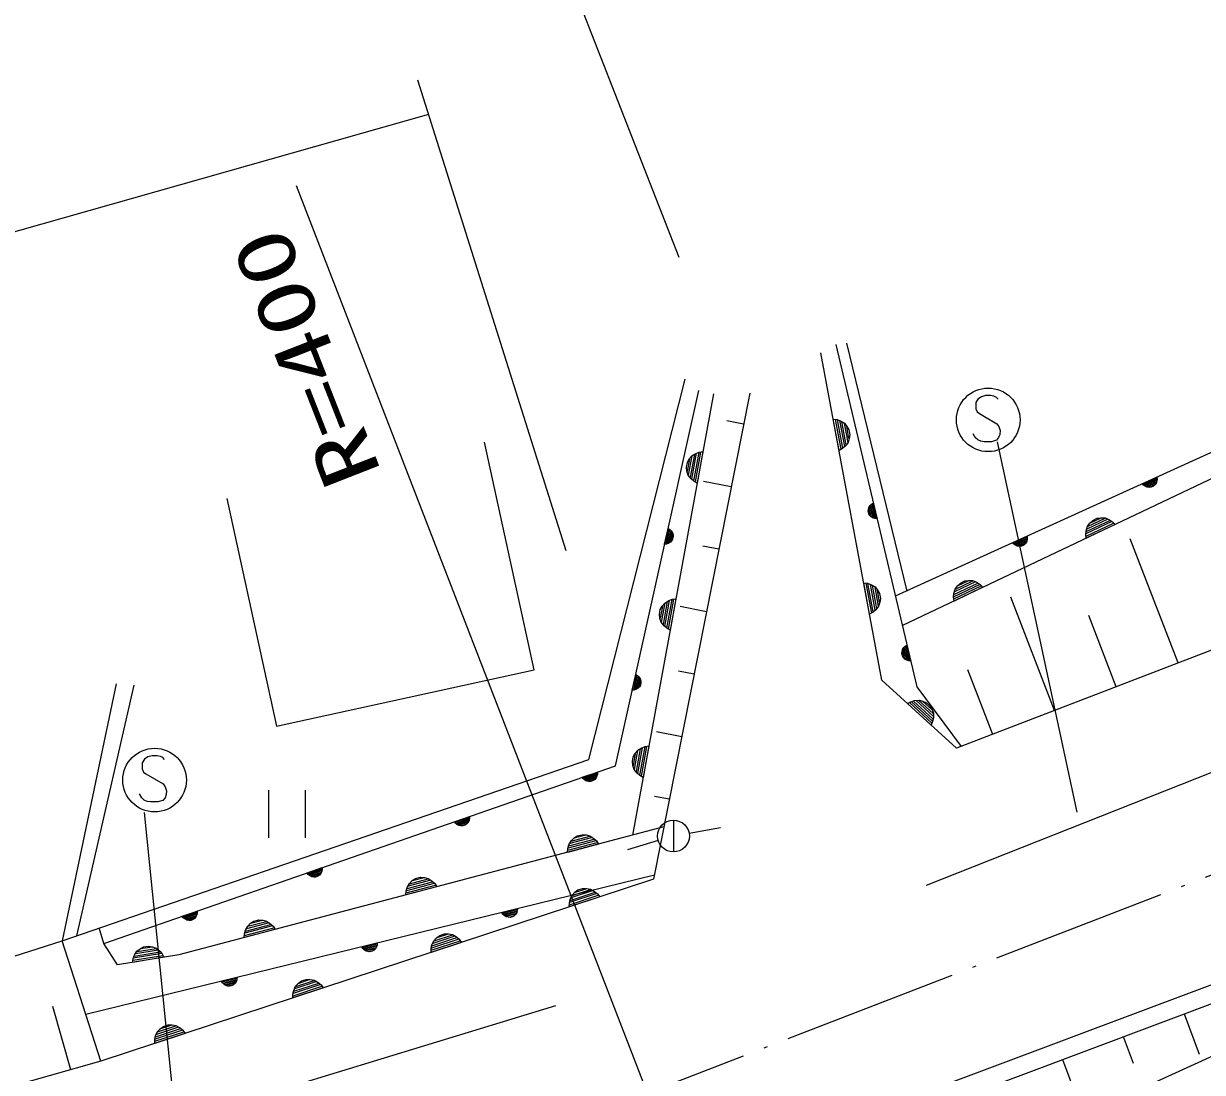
# Model space of a CAD drawing. Units: millimetres, scale not verified. Extents: x -17984 to 622016, y -204319 to 155681.
# Drawn here: x 54612 to 91486, y 39964 to 72787 of the extents above; entities that cross this region are included whole.
import ezdxf
from ezdxf.enums import TextEntityAlignment as Align

# ---------------------------------------------------------------- set-up
doc = ezdxf.new("R2010")
doc.units = ezdxf.units.MM
doc.header["$LTSCALE"] = 1000
doc.linetypes.add('USER1', pattern=[7.000001, 5.508197, -0.688525, 0.114754, -0.688525])
for name, color, linetype, lineweight in [('S-BGD', 1, 'Continuous', 13), ('S-BGD-HTXT', 6, 'Continuous', 13), ('S-BMK', 3, 'USER1', 13)]:
    doc.layers.add(name, color=color, linetype=linetype, lineweight=lineweight)
doc.styles.add('ＭＳ ゴシック', font='')
doc.styles.get('ＭＳ ゴシック').set_extended_font_data('MS Gothic')

msp = doc.modelspace()

# ---------------------------------------------------------------- linework, layer by layer
at = {"layer": 'S-BGD'}
for p, q in [((80014, 62741), (82550, 52028)), ((80351, 62781), (82235, 55028)), ((81463, 52235), (79548, 62482)), ((72288, 49760), (75308, 61663)), ((73130, 49561), (75729, 61307)), ((77330, 61224), (74319, 46012)), ((76197, 61203), (73660, 47386)), ((84400, 60925), (84395, 60810)), ((84465, 61035), (84400, 60925)), ((84575, 61110), (84465, 61035)), ((84705, 61145), (84575, 61110)), ((84860, 61145), (84705, 61145)), ((84965, 61125), (84860, 61145)), ((85040, 61090), (84965, 61125)), ((85095, 61030), (85040, 61090)), ((84395, 60810), (84400, 60735)), ((84400, 60735), (84440, 60635)), ((84440, 60635), (84510, 60580)), ((84510, 60580), (85055, 60265)), ((77136, 60246), (76605, 60351)), ((79935, 60412), (80056, 60394)), ((80119, 59429), (79935, 60412)), ((80001, 60399), (80176, 59465)), ((80056, 60394), (80162, 60355)), ((80233, 59501), (80067, 60386)), ((80136, 60360), (80287, 59552)), ((80162, 60355), (80288, 60279)), ((80340, 59607), (80206, 60323)), ((80279, 60275), (80390, 59680)), ((80288, 60279), (80367, 60182)), ((80430, 59807), (80361, 60174)), ((80367, 60182), (80426, 60074)), ((93704, 60251), (81878, 54866)), ((85055, 60265), (85115, 60175)), ((85115, 60175), (85155, 60050)), ((80439, 59799), (80400, 59680)), ((80426, 60074), (80454, 59921)), ((80454, 59921), (80439, 59799)), ((94508, 59841), (82100, 53949)), ((84380, 59835), (84310, 59950)), ((84460, 59760), (84380, 59835)), ((84555, 59715), (84460, 59760)), ((85040, 59745), (84885, 59700)), ((85110, 59835), (85040, 59745)), ((85145, 59930), (85110, 59835)), ((85155, 60050), (85145, 59930)), ((70588, 52561), (69031, 59689)), ((75627, 58445), (75798, 59379)), ((75638, 59335), (75744, 59376)), ((75864, 59392), (75684, 58409)), ((75744, 59376), (75864, 59392)), ((80225, 59487), (80119, 59429)), ((80310, 59564), (80225, 59487)), ((80400, 59680), (80310, 59564)), ((84655, 59700), (84555, 59715)), ((84885, 59700), (84655, 59700)), ((85063, 59694), (87555, 48112)), ((75347, 58900), (75375, 59053)), ((75439, 59150), (75371, 58784)), ((75375, 59053), (75433, 59161)), ((75412, 58659), (75521, 59255)), ((75433, 59161), (75512, 59259)), ((75594, 59305), (75463, 58589)), ((75512, 59259), (75638, 59335)), ((75515, 58529), (75664, 59338)), ((75732, 59366), (75570, 58481)), ((75363, 58778), (75347, 58900)), ((75402, 58659), (75363, 58778)), ((75492, 58543), (75402, 58659)), ((75578, 58469), (75492, 58543)), ((75684, 58409), (75578, 58469)), ((76749, 58290), (75884, 58461)), ((105500, 58482), (83795, 50106)), ((89607, 58385), (90062, 58593)), ((89648, 58341), (89607, 58385)), ((90063, 58559), (89631, 58362)), ((89695, 58309), (89648, 58341)), ((89655, 58339), (90065, 58525)), ((90061, 58489), (89686, 58319)), ((89762, 58279), (89695, 58309)), ((89720, 58300), (90051, 58450)), ((90037, 58410), (89761, 58284)), ((89825, 58275), (89762, 58279)), ((89886, 58282), (89825, 58275)), ((89828, 58280), (89997, 58357)), ((89956, 58314), (89886, 58282)), ((90002, 58355), (89956, 58314)), ((90040, 58406), (90002, 58355)), ((90061, 58476), (90040, 58406)), ((90067, 58532), (90061, 58476)), ((90062, 58593), (90067, 58532)), ((60966, 57928), (62523, 50800)), ((81033, 57523), (81038, 57585)), ((81038, 57585), (81055, 57645)), ((81043, 57581), (81086, 57400)), ((81055, 57645), (81097, 57705)), ((81129, 57351), (81060, 57645)), ((81083, 57683), (81167, 57329)), ((81097, 57705), (81137, 57746)), ((81203, 57312), (81108, 57712)), ((81134, 57739), (81238, 57301)), ((81137, 57746), (81189, 57777)), ((81271, 57296), (81162, 57758)), ((81189, 57777), (81304, 57291)), ((82855, 45828), (112504, 57571)), ((81051, 57448), (81033, 57523)), ((81083, 57395), (81051, 57448)), ((81125, 57348), (81083, 57395)), ((81190, 57314), (81125, 57348)), ((81244, 57297), (81190, 57314)), ((81304, 57291), (81244, 57297)), ((88657, 57201), (87844, 56815)), ((87848, 56747), (88706, 57155)), ((87851, 56887), (88594, 57240)), ((88526, 57277), (87869, 56965)), ((87890, 57055), (87964, 57157)), ((87896, 57047), (88443, 57307)), ((87964, 57157), (88054, 57241)), ((88310, 57313), (87974, 57153)), ((88054, 57241), (88194, 57307)), ((88194, 57307), (88316, 57324)), ((88316, 57324), (88441, 57317)), ((88441, 57317), (88576, 57259)), ((88576, 57259), (88672, 57197)), ((88672, 57197), (88755, 57109)), ((74664, 56494), (74772, 56982)), ((74800, 56963), (74697, 56499)), ((74731, 56505), (74828, 56944)), ((74854, 56919), (74765, 56517)), ((74772, 56982), (74824, 56950)), ((74801, 56533), (74879, 56888)), ((74824, 56950), (74865, 56911)), ((74903, 56852), (74838, 56556)), ((74865, 56911), (74909, 56852)), ((74881, 56607), (74921, 56789)), ((74909, 56852), (74926, 56792)), ((74926, 56792), (74932, 56730)), ((87839, 56801), (87849, 56914)), ((87852, 56680), (87839, 56801)), ((87849, 56914), (87890, 57055)), ((88755, 57109), (87852, 56680)), ((74724, 56500), (74664, 56494)), ((74778, 56518), (74724, 56500)), ((74843, 56554), (74778, 56518)), ((74884, 56601), (74843, 56554)), ((74915, 56655), (74884, 56601)), ((74932, 56730), (74915, 56655)), ((76362, 56334), (75854, 56434)), ((85548, 56537), (86003, 56744)), ((85588, 56492), (85548, 56537)), ((86004, 56710), (85572, 56513)), ((85636, 56460), (85588, 56492)), ((85596, 56490), (86006, 56677)), ((86002, 56641), (85627, 56470)), ((85703, 56430), (85636, 56460)), ((85661, 56451), (85992, 56602)), ((85977, 56561), (85702, 56435)), ((85766, 56426), (85703, 56430)), ((85827, 56433), (85766, 56426)), ((85769, 56431), (85938, 56509)), ((85897, 56465), (85827, 56433)), ((85943, 56507), (85897, 56465)), ((85981, 56557), (85943, 56507)), ((86002, 56627), (85981, 56557)), ((86008, 56683), (86002, 56627)), ((86003, 56744), (86008, 56683)), ((90723, 52780), (89224, 56664)), ((84390, 55313), (83733, 55001)), ((83760, 55083), (84307, 55343)), ((84174, 55349), (83838, 55189)), ((83918, 55277), (84058, 55343)), ((84058, 55343), (84180, 55360)), ((84180, 55360), (84305, 55353)), ((84305, 55353), (84440, 55295)), ((80893, 55288), (81013, 55270)), ((81076, 54305), (80893, 55288)), ((80959, 55275), (81133, 54341)), ((81013, 55270), (81119, 55232)), ((81190, 54378), (81025, 55262)), ((81093, 55237), (81244, 54428)), ((81119, 55232), (81246, 55156)), ((81297, 54484), (81164, 55199)), ((81236, 55152), (81347, 54557)), ((81246, 55156), (81325, 55059)), ((81387, 54684), (81319, 55050)), ((81325, 55059), (81383, 54950)), ((81383, 54950), (81412, 54798)), ((83703, 54837), (83713, 54950)), ((84521, 55237), (83708, 54851)), ((83712, 54784), (84570, 55191)), ((83713, 54950), (83754, 55091)), ((83715, 54923), (84458, 55276)), ((84619, 55145), (83716, 54716)), ((83754, 55091), (83828, 55193)), ((83828, 55193), (83918, 55277)), ((84440, 55295), (84536, 55233)), ((84536, 55233), (84619, 55145)), ((74566, 54054), (74676, 54649)), ((74587, 54556), (74666, 54653)), ((74748, 54699), (74617, 53983)), ((74666, 54653), (74792, 54729)), ((74670, 53923), (74818, 54732)), ((74887, 54760), (74724, 53875)), ((74781, 53839), (74953, 54773)), ((74792, 54729), (74899, 54771)), ((75019, 54787), (74838, 53803)), ((74899, 54771), (75019, 54787)), ((81396, 54675), (81358, 54556)), ((81412, 54798), (81396, 54675)), ((83716, 54716), (83703, 54837)), ((86859, 51289), (85492, 54832)), ((74501, 54294), (74529, 54447)), ((74517, 54172), (74501, 54294)), ((74593, 54545), (74526, 54178)), ((74529, 54447), (74587, 54556)), ((75975, 54378), (75148, 54542)), ((81183, 54363), (81076, 54305)), ((81267, 54440), (81183, 54363)), ((81358, 54556), (81267, 54440)), ((88791, 52034), (87931, 54262)), ((74556, 54053), (74517, 54172)), ((74647, 53937), (74556, 54053)), ((74732, 53863), (74647, 53937)), ((74838, 53803), (74732, 53863)), ((82086, 53076), (82091, 53137)), ((82091, 53137), (82107, 53198)), ((82096, 53133), (82139, 52952)), ((82107, 53198), (82150, 53258)), ((82182, 52903), (82113, 53198)), ((82136, 53235), (82220, 52881)), ((82150, 53258), (82190, 53298)), ((82256, 52864), (82161, 53264)), ((82187, 53291), (82291, 52853)), ((82190, 53298), (82242, 53330)), ((82324, 52848), (82214, 53310)), ((82242, 53330), (82357, 52843)), ((82104, 53000), (82086, 53076)), ((82136, 52947), (82104, 53000)), ((82178, 52901), (82136, 52947)), ((82242, 52866), (82178, 52901)), ((82297, 52849), (82242, 52866)), ((82357, 52843), (82297, 52849)), ((62523, 50800), (70588, 52561)), ((73653, 51925), (73761, 52413)), ((73789, 52394), (73686, 51930)), ((73720, 51935), (73817, 52375)), ((73761, 52413), (73813, 52381)), ((73813, 52381), (73854, 52342)), ((75588, 52422), (75103, 52518)), ((84927, 50543), (84146, 52567)), ((57505, 52120), (55817, 44087)), ((58060, 52085), (56269, 44243)), ((73843, 52350), (73755, 51948)), ((73790, 51963), (73868, 52319)), ((73892, 52283), (73827, 51987)), ((73873, 52032), (73832, 51985)), ((73854, 52342), (73898, 52283)), ((73870, 52038), (73911, 52220)), ((73904, 52085), (73873, 52032)), ((73898, 52283), (73915, 52223)), ((73921, 52161), (73904, 52085)), ((73915, 52223), (73921, 52161)), ((83795, 50106), (81463, 52235)), ((82550, 52028), (83937, 50161)), ((73713, 51930), (73653, 51925)), ((73768, 51949), (73713, 51930)), ((73832, 51985), (73768, 51949)), ((82260, 51508), (82367, 51566)), ((82998, 50834), (82260, 51508)), ((82320, 51537), (83022, 50897)), ((82367, 51566), (82475, 51599)), ((83046, 50960), (82381, 51566)), ((82451, 51587), (83058, 51033)), ((82475, 51599), (82621, 51615)), ((83067, 51109), (82530, 51600)), ((82616, 51605), (83063, 51198)), ((82621, 51615), (82743, 51585)), ((82743, 51585), (82855, 51533)), ((83019, 51323), (82743, 51574)), ((82855, 51533), (82969, 51429)), ((82969, 51429), (83031, 51322)), ((83031, 51322), (83072, 51203)), ((83048, 50944), (82998, 50834)), ((83070, 51056), (83048, 50944)), ((83072, 51203), (83070, 51056)), ((75201, 50466), (74411, 50622)), ((74041, 50154), (73879, 49269)), ((73936, 49233), (74107, 50168)), ((73947, 50123), (74053, 50165)), ((74173, 50181), (73993, 49197)), ((74053, 50165), (74173, 50181)), ((58501, 49837), (58391, 49762)), ((58631, 49872), (58501, 49837)), ((58786, 49872), (58631, 49872)), ((58891, 49852), (58786, 49872)), ((58966, 49817), (58891, 49852)), ((59021, 49757), (58966, 49817)), ((73656, 49689), (73684, 49841)), ((73747, 49939), (73680, 49572)), ((73684, 49841), (73742, 49950)), ((73721, 49448), (73830, 50043)), ((73742, 49950), (73821, 50047)), ((73903, 50093), (73772, 49378)), ((73821, 50047), (73947, 50123)), ((73824, 49317), (73973, 50126)), ((55817, 44087), (72288, 49760)), ((57122, 44000), (73130, 49561)), ((58326, 49652), (58321, 49537)), ((58321, 49537), (58326, 49462)), ((58391, 49762), (58326, 49652)), ((58326, 49462), (58366, 49362)), ((73671, 49566), (73656, 49689)), ((73711, 49447), (73671, 49566)), ((73801, 49332), (73711, 49447)), ((58366, 49362), (58436, 49307)), ((58436, 49307), (58981, 48992)), ((72087, 49199), (72559, 49363)), ((72123, 49150), (72087, 49199)), ((72557, 49329), (72109, 49173)), ((72167, 49114), (72123, 49150)), ((72131, 49148), (72556, 49295)), ((72548, 49260), (72160, 49125)), ((72232, 49078), (72167, 49114)), ((72191, 49103), (72535, 49222)), ((72517, 49183), (72231, 49083)), ((72293, 49068), (72232, 49078)), ((72355, 49070), (72293, 49068)), ((72297, 49073), (72473, 49134)), ((72428, 49095), (72355, 49070)), ((72478, 49132), (72428, 49095)), ((72520, 49178), (72478, 49132)), ((72548, 49246), (72520, 49178)), ((72559, 49302), (72548, 49246)), ((72559, 49363), (72559, 49302)), ((73887, 49257), (73801, 49332)), ((73993, 49197), (73887, 49257)), ((58306, 48562), (58236, 48677)), ((58981, 48992), (59041, 48902)), ((59041, 48902), (59081, 48777)), ((59081, 48777), (59071, 48657)), ((62277, 48801), (62277, 47301)), ((63428, 47301), (63428, 48801)), ((58386, 48487), (58306, 48562)), ((58481, 48442), (58386, 48487)), ((58581, 48427), (58481, 48442)), ((58811, 48427), (58581, 48427)), ((58966, 48472), (58811, 48427)), ((59036, 48562), (58966, 48472)), ((59071, 48657), (59036, 48562)), ((74813, 48510), (74351, 48602)), ((58381, 48101), (59334, 38718)), ((68086, 47809), (68558, 47973)), ((68556, 47939), (68108, 47783)), ((68558, 47973), (68558, 47912)), ((74642, 47645), (59471, 43644)), ((68122, 47761), (68086, 47809)), ((68167, 47724), (68122, 47761)), ((68130, 47758), (68555, 47906)), ((68547, 47870), (68159, 47735)), ((68231, 47688), (68167, 47724)), ((68191, 47713), (68534, 47832)), ((68516, 47793), (68230, 47694)), ((68293, 47678), (68231, 47688)), ((68354, 47680), (68293, 47678)), ((68296, 47683), (68472, 47744)), ((68427, 47705), (68354, 47680)), ((68477, 47742), (68427, 47705)), ((68519, 47788), (68477, 47742)), ((68547, 47856), (68519, 47788)), ((68558, 47912), (68547, 47856)), ((74940, 47859), (74940, 46864)), ((75432, 47451), (76416, 47630)), ((75771, 36717), (105435, 47826)), ((72517, 47214), (71647, 46985)), ((71667, 47055), (72462, 47264)), ((71670, 47081), (71737, 47213)), ((72403, 47313), (71699, 47128)), ((71737, 47213), (71828, 47299)), ((71742, 47204), (72327, 47358)), ((71828, 47299), (71932, 47365)), ((72197, 47388), (71837, 47293)), ((71932, 47365), (72082, 47404)), ((72082, 47404), (72205, 47398)), ((72205, 47398), (72326, 47368)), ((72326, 47368), (72449, 47287)), ((72449, 47287), (72532, 47208)), ((72532, 47208), (72597, 47106)), ((74461, 47219), (73503, 46933)), ((78557, 37152), (105662, 47344)), ((72597, 47106), (71630, 46851)), ((71630, 46851), (71640, 46972)), ((71639, 46918), (72557, 47160)), ((71640, 46972), (71670, 47081)), ((74344, 46140), (56561, 41773)), ((63479, 46208), (63951, 46372)), ((63515, 46160), (63479, 46208)), ((63950, 46339), (63501, 46183)), ((63560, 46124), (63515, 46160)), ((63523, 46157), (63948, 46305)), ((63941, 46269), (63552, 46134)), ((63624, 46088), (63560, 46124)), ((63584, 46112), (63927, 46232)), ((63909, 46192), (63623, 46093)), ((63689, 46083), (63865, 46144)), ((63820, 46105), (63747, 46079)), ((63870, 46142), (63820, 46105)), ((63912, 46188), (63870, 46142)), ((63940, 46256), (63912, 46188)), ((63951, 46311), (63940, 46256)), ((63951, 46372), (63951, 46311)), ((74319, 46012), (57028, 40318)), ((63686, 46078), (63624, 46088)), ((63747, 46079), (63686, 46078)), ((67540, 45772), (66573, 45517)), ((66581, 45584), (67500, 45826)), ((66583, 45639), (66613, 45748)), ((67460, 45880), (66590, 45651)), ((66610, 45721), (67405, 45931)), ((66613, 45748), (66680, 45879)), ((67346, 45980), (66642, 45794)), ((66680, 45879), (66771, 45965)), ((66685, 45870), (67270, 46024)), ((66771, 45965), (66875, 46031)), ((67140, 46055), (66780, 45960)), ((66875, 46031), (67025, 46071)), ((67025, 46071), (67148, 46064)), ((67148, 46064), (67269, 46034)), ((67269, 46034), (67392, 45953)), ((67392, 45953), (67475, 45874)), ((67475, 45874), (67540, 45772)), ((72100, 45723), (72223, 45724)), ((72223, 45724), (72346, 45702)), ((85520, 37612), (103702, 45931)), ((66573, 45517), (66583, 45639)), ((72633, 45456), (71683, 45144)), ((71685, 45265), (71709, 45376)), ((71687, 45211), (72589, 45508)), ((72546, 45559), (71691, 45278)), ((71707, 45349), (72488, 45606)), ((71709, 45376), (71767, 45511)), ((72426, 45652), (71735, 45424)), ((71767, 45511), (71853, 45602)), ((71773, 45502), (72347, 45691)), ((71853, 45602), (71953, 45675)), ((72216, 45714), (71862, 45598)), ((71953, 45675), (72100, 45723)), ((72346, 45702), (72473, 45628)), ((72473, 45628), (72561, 45554)), ((72561, 45554), (72633, 45456)), ((59570, 44850), (60043, 45015)), ((60043, 45015), (60043, 44954)), ((69575, 44969), (70060, 45088)), ((70056, 45055), (69594, 44942)), ((69614, 44914), (70051, 45021)), ((70040, 44987), (69641, 44889)), ((70055, 45028), (70038, 44973)), ((70060, 45088), (70055, 45028)), ((71683, 45144), (71685, 45265)), ((59607, 44802), (59570, 44850)), ((60041, 44981), (59592, 44825)), ((59651, 44766), (59607, 44802)), ((59615, 44800), (60040, 44947)), ((60032, 44912), (59644, 44777)), ((59715, 44730), (59651, 44766)), ((59675, 44755), (60019, 44874)), ((60001, 44835), (59715, 44735)), ((59777, 44720), (59715, 44730)), ((59839, 44721), (59777, 44720)), ((59781, 44725), (59957, 44786)), ((59912, 44747), (59839, 44721)), ((59961, 44784), (59912, 44747)), ((60004, 44830), (59961, 44784)), ((60032, 44898), (60004, 44830)), ((60043, 44954), (60032, 44898)), ((62289, 44646), (61585, 44460)), ((61623, 44545), (61714, 44631)), ((61628, 44536), (62213, 44690)), ((61714, 44631), (61818, 44697)), ((62083, 44721), (61723, 44626)), ((61818, 44697), (61968, 44737)), ((61968, 44737), (62091, 44731)), ((62091, 44731), (62212, 44701)), ((62212, 44701), (62335, 44619)), ((62335, 44619), (62418, 44540)), ((69607, 44918), (69575, 44969)), ((69647, 44877), (69607, 44918)), ((69708, 44836), (69647, 44877)), ((69670, 44864), (70023, 44950)), ((70002, 44913), (69708, 44841)), ((69768, 44820), (69708, 44836)), ((69830, 44815), (69768, 44820)), ((69772, 44824), (69953, 44869)), ((69905, 44834), (69830, 44815)), ((69958, 44866), (69905, 44834)), ((70004, 44908), (69958, 44866)), ((70038, 44973), (70004, 44908)), ((57122, 44000), (56974, 44486)), ((62483, 44439), (61516, 44184)), ((61516, 44184), (61526, 44305)), ((61524, 44250), (62443, 44493)), ((61526, 44305), (61556, 44414)), ((62403, 44547), (61533, 44317)), ((61553, 44387), (62348, 44597)), ((61556, 44414), (61623, 44545)), ((62418, 44540), (62483, 44439)), ((67450, 44079), (68025, 44268)), ((67530, 44179), (67630, 44251)), ((67893, 44291), (67540, 44174)), ((67630, 44251), (67777, 44300)), ((67777, 44300), (67901, 44301)), ((67901, 44301), (68024, 44278)), ((68024, 44278), (68151, 44204)), ((49367, 42023), (55817, 44087)), ((57028, 40318), (55817, 44087)), ((57548, 43332), (57122, 44000)), ((58256, 43835), (58366, 43890)), ((58632, 43888), (58265, 43828)), ((58366, 43890), (58519, 43915)), ((58519, 43915), (58641, 43897)), ((58641, 43897), (58759, 43855)), ((65191, 43892), (65676, 44012)), ((65222, 43841), (65191, 43892)), ((65671, 43978), (65210, 43865)), ((65230, 43838), (65667, 43945)), ((65656, 43910), (65257, 43812)), ((65654, 43897), (65620, 43832)), ((65670, 43951), (65654, 43897)), ((65676, 44012), (65670, 43951)), ((68310, 44033), (67360, 43720)), ((67362, 43842), (67386, 43952)), ((67364, 43787), (68267, 44084)), ((68223, 44136), (67368, 43854)), ((67385, 43926), (68166, 44183)), ((67386, 43952), (67444, 44087)), ((68103, 44228), (67412, 44001)), ((67444, 44087), (67530, 44179)), ((68151, 44204), (68238, 44130)), ((68238, 44130), (68310, 44033)), ((59471, 43644), (57548, 43332)), ((59003, 43568), (58016, 43408)), ((58016, 43408), (58037, 43528)), ((58031, 43474), (58969, 43626)), ((58037, 43528), (58078, 43634)), ((58934, 43684), (58045, 43540)), ((58073, 43607), (58884, 43739)), ((58078, 43634), (58157, 43758)), ((58830, 43793), (58112, 43677)), ((58157, 43758), (58256, 43835)), ((58161, 43748), (58758, 43845)), ((58759, 43855), (58873, 43762)), ((58873, 43762), (58948, 43676)), ((58948, 43676), (59003, 43568)), ((65263, 43801), (65222, 43841)), ((65324, 43759), (65263, 43801)), ((65286, 43787), (65639, 43874)), ((65617, 43836), (65324, 43764)), ((65384, 43743), (65324, 43759)), ((65446, 43739), (65384, 43743)), ((65388, 43748), (65569, 43792)), ((65521, 43757), (65446, 43739)), ((65574, 43789), (65521, 43757)), ((65620, 43832), (65574, 43789)), ((67360, 43720), (67362, 43842)), ((60806, 42816), (61292, 42935)), ((60838, 42764), (60806, 42816)), ((61287, 42902), (60826, 42788)), ((60845, 42761), (61282, 42868)), ((61272, 42833), (60872, 42735)), ((60902, 42710), (61255, 42797)), ((61270, 42820), (61236, 42755)), ((61286, 42874), (61270, 42820)), ((61292, 42935), (61286, 42874)), ((63781, 42805), (63090, 42577)), ((63127, 42655), (63702, 42844)), ((63208, 42755), (63307, 42828)), ((63571, 42867), (63217, 42751)), ((63307, 42828), (63455, 42876)), ((63455, 42876), (63578, 42877)), ((63578, 42877), (63701, 42855)), ((63701, 42855), (63828, 42781)), ((63828, 42781), (63916, 42707)), ((60879, 42724), (60838, 42764)), ((60939, 42682), (60879, 42724)), ((61233, 42760), (60939, 42687)), ((61000, 42666), (60939, 42682)), ((61062, 42662), (61000, 42666)), ((61004, 42671), (61185, 42716)), ((61137, 42681), (61062, 42662)), ((61189, 42713), (61137, 42681)), ((61236, 42755), (61189, 42713)), ((63987, 42609), (63037, 42297)), ((63037, 42297), (63039, 42418)), ((63039, 42418), (63064, 42529)), ((63042, 42364), (63944, 42661)), ((63901, 42713), (63046, 42431)), ((63062, 42502), (63843, 42759)), ((63064, 42529), (63122, 42664)), ((63122, 42664), (63208, 42755)), ((63916, 42707), (63987, 42609)), ((39183, 32276), (71257, 42058)), ((56085, 40050), (55524, 42026)), ((90911, 41797), (91384, 40538)), ((58739, 41079), (59521, 41336)), ((59458, 41381), (58767, 41154)), ((58799, 41241), (58885, 41332)), ((58805, 41232), (59379, 41421)), ((58885, 41332), (58985, 41404)), ((59248, 41444), (58894, 41327)), ((58985, 41404), (59132, 41453)), ((59132, 41453), (59255, 41454)), ((59255, 41454), (59379, 41431)), ((59379, 41431), (59506, 41357)), ((59506, 41357), (59593, 41283)), ((59665, 41186), (58715, 40873)), ((58715, 40873), (58717, 40995)), ((58717, 40995), (58741, 41106)), ((58719, 40940), (59621, 41238)), ((59578, 41289), (58723, 41008)), ((58741, 41106), (58799, 41241)), ((59593, 41283), (59665, 41186)), ((89010, 41083), (89324, 40249)), ((57028, 40318), (38163, 34959)), ((87110, 40368), (87685, 38839))]:
    msp.add_line(p, q, dxfattribs=at)
for centre, radius in [((84785, 60385), 995), ((58711, 49112), 995), ((74940, 47362), 498)]:
    msp.add_circle(centre, radius, dxfattribs=at)
at = {"layer": 'S-BGD-HTXT'}
for p, q in [((75119, 65468), (69025, 81051)), ((71588, 56287), (66948, 71011)), ((14694, 55050), (67284, 69947)), ((74125, 39316), (63145, 67714))]:
    msp.add_line(p, q, dxfattribs=at)
at = {"layer": 'S-BMK'}
msp.add_line((116295, 55621), (74125, 39316), dxfattribs=at)

# ---------------------------------------------------------------- texts
at = {"layer": 'S-BGD-HTXT', "style": 'ＭＳ ゴシック', "width": 1.35}
msp.add_text('R=400', height=1833, rotation=111.4, dxfattribs=at).set_placement((66331, 58934), align=Align.BOTTOM_LEFT)

doc.saveas('drawing.dxf')
